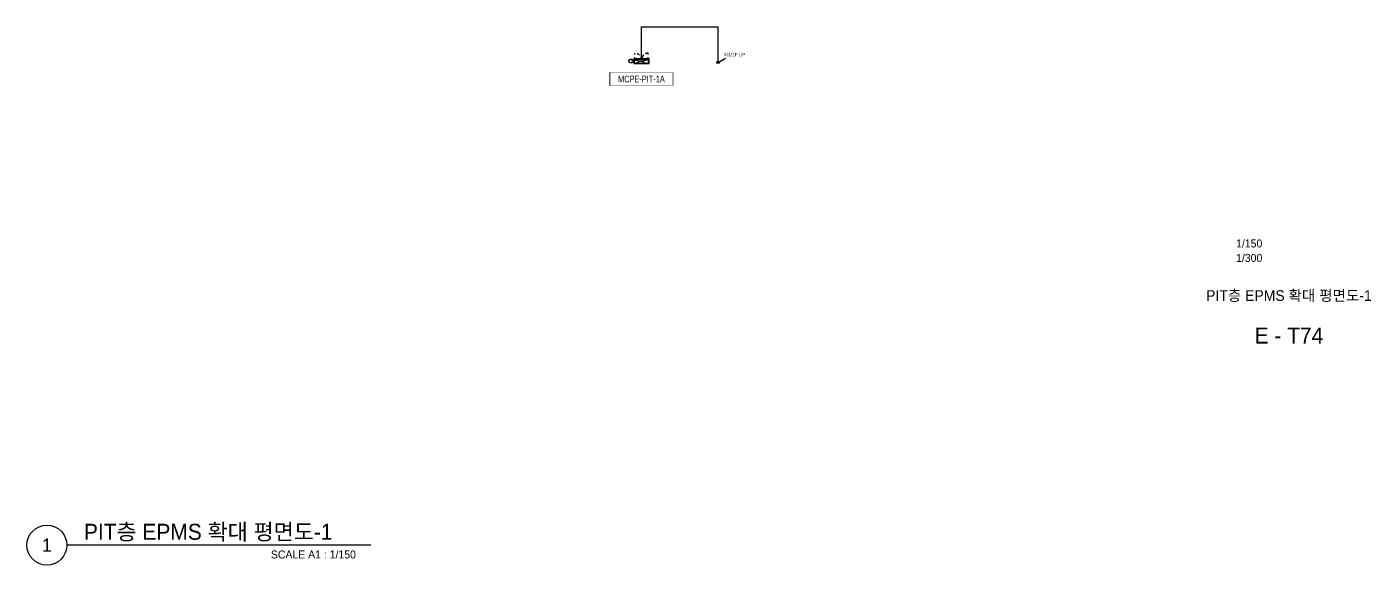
# Model space of a CAD drawing. Header units: millimetres. Extents: x 89450 to 753248, y -530175 to 1209785.
# Drawn here: x 297964 to 373544, y -530175 to -499889 of the extents above; entities that cross this region are included whole.
import ezdxf
from ezdxf.enums import TextEntityAlignment as Align

# ---------------------------------------------------------------- set-up
doc = ezdxf.new("R2010")
doc.units = ezdxf.units.MM
doc.header["$LTSCALE"] = 150
doc.linetypes.add('CONTINOUS', pattern=[0])
doc.linetypes.add('D1', pattern=[3, 1, -1, 1])
for name, color, linetype in [('------01 Motor Control Panel or Center', 4, 'Continuous'), ('-----29 Indicator', 1, 'Continuous'), ('-----41 Drawing Title', 2, 'Continuous'), ('-----42 Drawing Number', 2, 'Continuous'), ('-----43 Drawing Scale', 3, 'Continuous'), ('-----99 EPMS CABLE DUCT', 4, 'Continuous'), ('-----99 EPMS CONDUIT', 4, 'Continuous'), ('-----99 EPMS DEVICE', 3, 'Continuous')]:
    doc.layers.add(name, color=color, linetype=linetype)
doc.styles.add('ELEC', font='')
doc.styles.get('ELEC').set_extended_font_data('Dotum')

# ---------------------------------------------------------------- blocks, each defined once
blk = doc.blocks.new('MCP_EQUIPMENT-2')
at = {"color": 161}
for p, q in [((200, 400), (0, -400)), ((200, -400), (0, 400))]:
    blk.add_line(p, q, dxfattribs=at)
at = {"color": 161, "linetype": 'D1'}
for p, q in [((200, 380), (580, 380)), ((200, -380), (580, -380))]:
    blk.add_line(p, q, dxfattribs=at)
at = {"color": 161}
blk.add_lwpolyline([(200, 400), (0, 400), (0, -400), (200, -400)], close=True, dxfattribs=at)
at = {"color": 161, "linetype": 'D1'}
for centre, start, end in [((200, 380), 270, 0), ((200, -380), 0, 90)]:
    blk.add_arc(centre, 380, start, end, dxfattribs=at)

msp = doc.modelspace()

# ---------------------------------------------------------------- linework, layer by layer
at = {"layer": '------01 Motor Control Panel or Center', "linetype": 'CONTINOUS', "elevation": 0}
msp.add_lwpolyline([(334270, -502450), (334270, -503190), (330767, -503190), (330767, -502450)], close=True, dxfattribs=at)
at = {"layer": '-----29 Indicator'}
msp.add_circle((331929, -501815), 114, dxfattribs=at)
at = {"layer": '-----41 Drawing Title', "color": 7}
msp.add_line((317305, -529050), (300214, -529050), dxfattribs=at)
msp.add_circle((299089, -529050), 1125, dxfattribs=at)
at = {"layer": '-----99 EPMS CABLE DUCT'}
msp.add_line((336831, -501887), (337237, -501653), dxfattribs=at)
at = {"layer": '-----99 EPMS CABLE DUCT', "elevation": 0}
msp.add_lwpolyline([(337237, -501653, 0, 70, 0), (337061, -501754, 40, 40, 0)], format="xyseb", dxfattribs=at)
at = {"layer": '-----99 EPMS CABLE DUCT'}
msp.add_circle((336831, -501887), 10, dxfattribs=at)
at = {"layer": '-----99 EPMS CONDUIT'}
msp.add_line((336831, -501887), (336831, -499889), dxfattribs=at)
msp.add_polyline3d([(332518, -501680, 0), (332520, -499889, 0), (336831, -499889, 0)], dxfattribs=at)
msp.add_circle((336831, -501887), 69.6, dxfattribs=at)
msp.add_arc((332518, -501680), 63.8, 120, 60, dxfattribs=at)
at = {"layer": '-----99 EPMS DEVICE', "color": 2, "elevation": 0}
msp.add_lwpolyline([(332948, -501680), (332088, -501680), (332088, -501950), (332948, -501950)], close=True, dxfattribs=at)

# ---------------------------------------------------------------- block references
at = {"layer": '------01 Motor Control Panel or Center', "rotation": 89.99999999999999}
msp.add_blockref('MCP_EQUIPMENT-2', (332518, -501950), dxfattribs=at)

# ---------------------------------------------------------------- texts
at = {"layer": '-----29 Indicator', "style": 'ELEC'}
msp.add_text('540', height=150, dxfattribs=at).set_placement((331929, -501815), align=Align.MIDDLE_CENTER)
at = {"layer": '-----41 Drawing Title', "style": 'ELEC'}
msp.add_text('PIT층 EPMS 확대 평면도-1', height=600, dxfattribs=at).set_placement((368925, -515005), align=Align.MIDDLE_CENTER)
at = {"layer": '-----41 Drawing Title', "color": 2, "style": 'ELEC'}
msp.add_text('PIT층 EPMS 확대 평면도-1', height=900, dxfattribs=at).set_placement((301173, -528750))
at = {"layer": '-----41 Drawing Title', "color": 7, "style": 'ELEC'}
msp.add_text('1', height=750, dxfattribs=at).set_placement((299089, -529050), align=Align.MIDDLE)
at = {"layer": '-----41 Drawing Title', "style": 'ELEC'}
msp.add_text('SCALE A1 : 1/150', height=450, dxfattribs=at).set_placement((316463, -529800), align=Align.RIGHT)
at = {"layer": '-----42 Drawing Number', "style": 'ELEC'}
msp.add_text('E - T74', height=900, dxfattribs=at).set_placement((368925, -517255), align=Align.MIDDLE_CENTER)
at = {"layer": '-----43 Drawing Scale', "style": 'ELEC'}
for s, p in [('1/150', (366690, -512075)), ('1/300', (366690, -512890))]:
    msp.add_text(s, height=450, dxfattribs=at).set_placement(p, align=Align.MIDDLE_CENTER)
at = {"layer": '-----99 EPMS CABLE DUCT', "style": 'ELEC'}
msp.add_text('지상1F UP', height=187.7, dxfattribs=at).set_placement((337136, -501553))
at = {"layer": '-----99 EPMS DEVICE', "color": 2, "style": 'ELEC', "width": 0.9}
msp.add_text('DM', height=168, dxfattribs=at).set_placement((332509, -501815), align=Align.MIDDLE)

# ---------------------------------------------------------------- next in the draw order: wipeouts: each hides what was drawn before it
at = {"color": 1}
msp.add_wipeout([(330767, -502450), (334270, -502450), (334270, -503190), (330767, -503190)], dxfattribs=at).dxf.layer = '------01 Motor Control Panel or Center'

# ---------------------------------------------------------------- next in the draw order: texts
at = {"layer": '------01 Motor Control Panel or Center', "linetype": 'CONTINOUS', "style": 'ELEC', "width": 0.8}
msp.add_text('MCPE-PIT-1A', height=375, dxfattribs=at).set_placement((332518, -502820), align=Align.MIDDLE)

doc.saveas('drawing.dxf')
